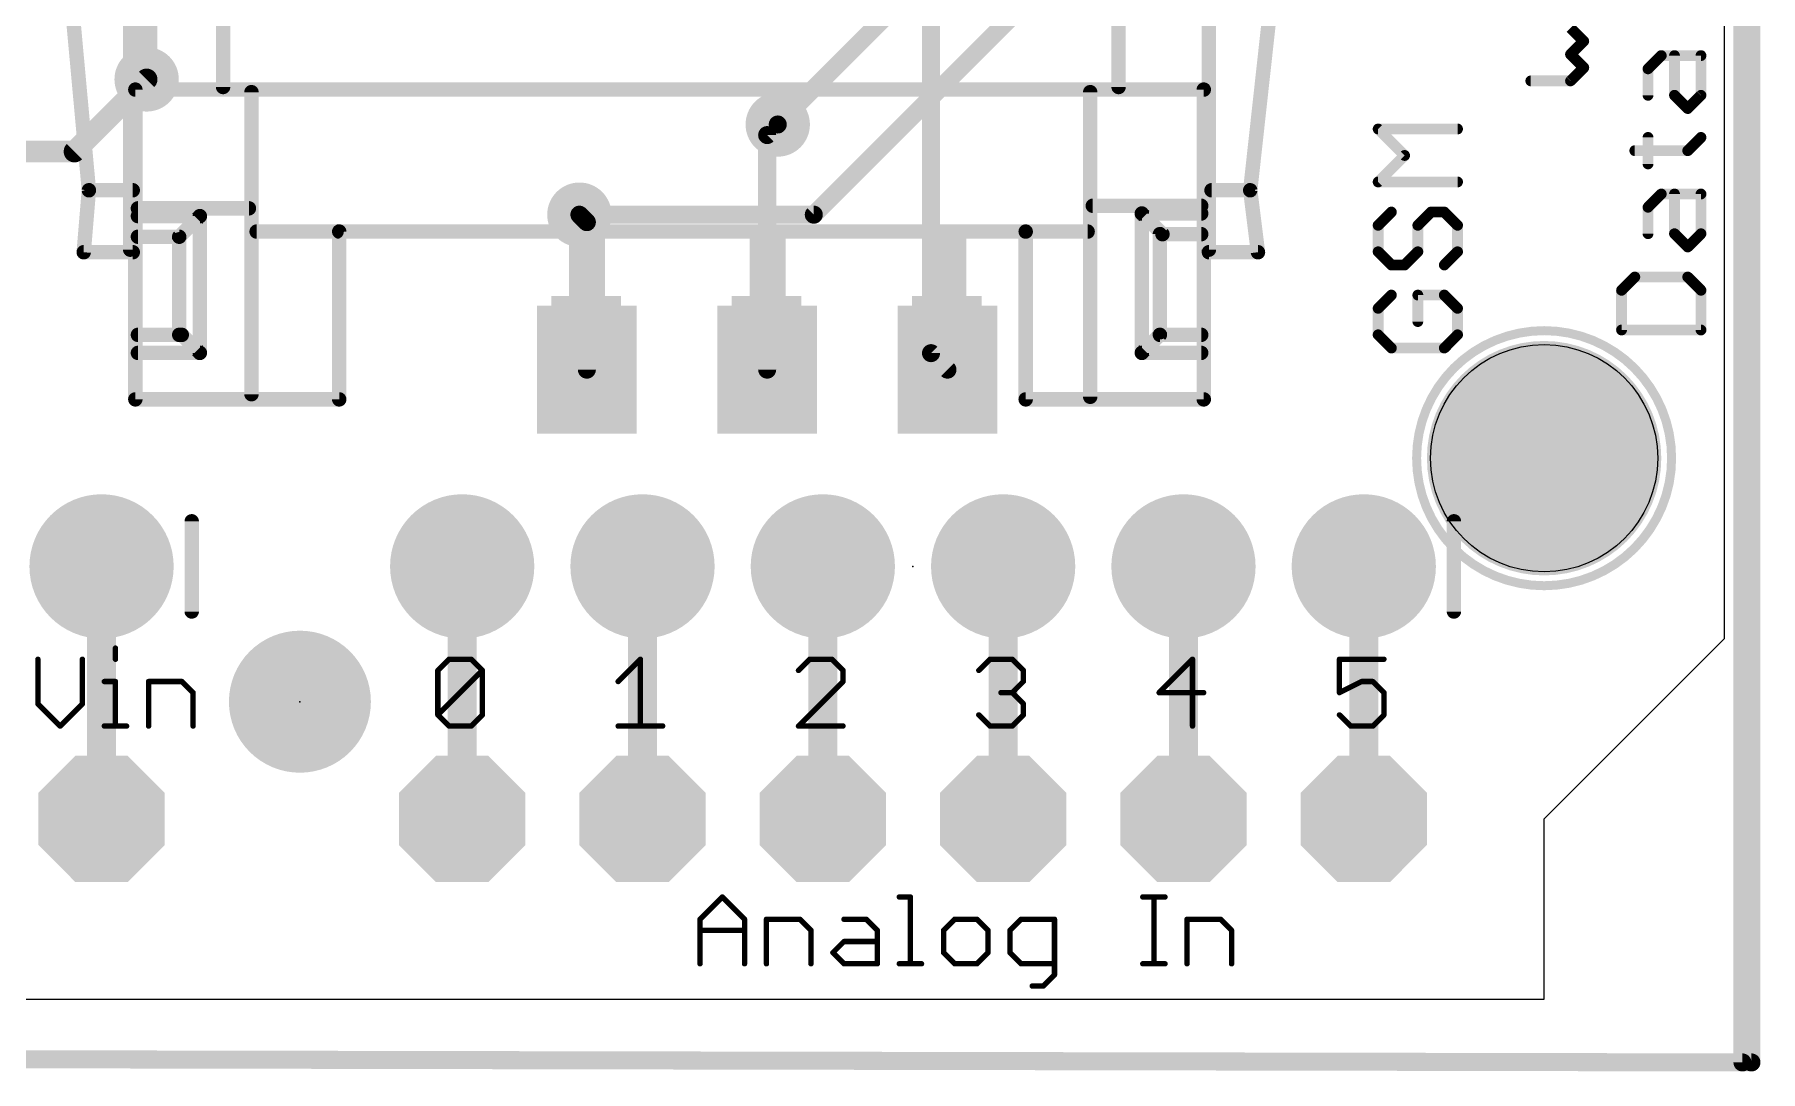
# Model space of a CAD drawing. Extents: x -21.4 to 69.1, y -5.3 to 64.3.
# Drawn here: x 44.78 to 69.09, y -1.02 to 13.59 of the extents above; entities that cross this region are included whole.
import ezdxf

# ---------------------------------------------------------------- set-up
doc = ezdxf.new("R2010")
doc.units = 0
for name, color, linetype in [('1', 12, 'CONTINUOUS'), ('16', 132, 'CONTINUOUS'), ('17', 110, 'CONTINUOUS'), ('18', 110, 'CONTINUOUS'), ('20', 53, 'CONTINUOUS'), ('21', 40, 'CONTINUOUS'), ('23', 53, 'CONTINUOUS'), ('29', 253, 'CONTINUOUS'), ('30', 253, 'CONTINUOUS'), ('51', 253, 'CONTINUOUS')]:
    doc.layers.add(name, color=color, linetype=linetype)

# ---------------------------------------------------------------- blocks, each defined once
blk = doc.blocks.new('PIE')
at = {"const_width": 0.5}
blk.add_lwpolyline([(0, -0.25, 1), (0, 0.25, 1), (0, -0.25)], format="xyb", dxfattribs=at)
blk = doc.blocks.new('RECT')
blk.add_solid([(-0.5, -0.5), (0.5, -0.5), (-0.5, 0.5), (0.5, 0.5)])
blk = doc.blocks.new('ROUNDP')
at = {"const_width": 0.5}
blk.add_lwpolyline([(0, -0.25, 1), (0, 0.25, 1), (0, -0.25)], format="xyb", dxfattribs=at)
blk = doc.blocks.new('OCTAGONP')
at = {"const_width": 0.5}
blk.add_lwpolyline([(-0.25, -0.1036), (-0.25, 0.1036), (-0.1036, 0.25), (0.1036, 0.25), (0.25, 0.1036), (0.25, -0.1036), (0.1036, -0.25), (-0.1036, -0.25), (-0.25, -0.1036), (-0.25, 0.1036)], dxfattribs=at)
blk = doc.blocks.new('ROUNDV')
at = {"const_width": 0.5}
blk.add_lwpolyline([(0, -0.25, 1), (0, 0.25, 1), (0, -0.25)], format="xyb", dxfattribs=at)

msp = doc.modelspace()

# ---------------------------------------------------------------- linework, layer by layer
at = {"layer": '1'}
for points, const_width in [([(68.961, -0.889), (68.961, 53.34)], 0.254), ([(57.404, 9.099), (57.404, 18.669)], 0.254), ([(45.339, 11.938), (46.355, 12.954)], 0.3048), ([(55.096, 12.17), (55.245, 12.319)], 0.254), ([(55.096, 8.867), (55.096, 12.17)], 0.254), ([(38.227, 11.938), (45.339, 11.938)], 0.3048), ([(52.451, 11.049), (52.556, 10.944)], 0.254), ([(52.556, 10.944), (52.556, 8.867)], 0.254), ([(57.636, 8.867), (57.404, 9.099)], 0.254), ([(45.72, 6.096), (45.72, 2.54)], 0.4064), ([(50.8, 6.096), (50.8, 2.54)], 0.4064), ([(53.34, 6.096), (53.34, 2.54)], 0.4064), ([(55.88, 6.096), (55.88, 2.54)], 0.4064), ([(58.42, 6.096), (58.42, 2.54)], 0.4064), ([(60.96, 6.096), (60.96, 2.54)], 0.4064), ([(63.5, 6.096), (63.5, 2.54)], 0.4064), ([(-0.127, -0.762), (68.961, -0.889)], 0.254)]:
    msp.add_lwpolyline(points, dxfattribs=dict(at, const_width=const_width))
for points, const_width in [([(46.4089, 12.9001, 1), (46.3011, 13.0079)], 0.1524), ([(55.2899, 12.2741, 1), (55.2001, 12.3639)], 0.127), ([(55.1595, 12.17, 1), (55.0325, 12.17)], 0.127), ([(55.0511, 12.2149, 1), (55.1409, 12.1251)], 0.127), ([(45.2851, 11.9919, 1), (45.3929, 11.8841)], 0.1524), ([(45.339, 11.8618, 1), (45.339, 12.0142)], 0.1524), ([(52.4959, 11.0939, 1), (52.4061, 11.0041)], 0.127), ([(52.6195, 10.944, 1), (52.4925, 10.944)], 0.127), ([(52.5111, 10.8991, 1), (52.6009, 10.9889)], 0.127), ([(57.4489, 9.1439, 1), (57.3591, 9.0541)], 0.127), ([(57.3405, 9.099, 1), (57.4675, 9.099)], 0.127), ([(52.4925, 8.867, 1), (52.6195, 8.867)], 0.127), ([(55.0325, 8.867, 1), (55.1595, 8.867)], 0.127), ([(57.5911, 8.8221, 1), (57.6809, 8.9119)], 0.127), ([(45.8216, 6.096, 1), (45.6184, 6.096)], 0.2032), ([(50.9016, 6.096, 1), (50.6984, 6.096)], 0.2032), ([(53.4416, 6.096, 1), (53.2384, 6.096)], 0.2032), ([(55.9816, 6.096, 1), (55.7784, 6.096)], 0.2032), ([(58.5216, 6.096, 1), (58.3184, 6.096)], 0.2032), ([(61.0616, 6.096, 1), (60.8584, 6.096)], 0.2032), ([(63.6016, 6.096, 1), (63.3984, 6.096)], 0.2032), ([(45.6184, 2.54, 1), (45.8216, 2.54)], 0.2032), ([(50.6984, 2.54, 1), (50.9016, 2.54)], 0.2032), ([(53.2384, 2.54, 1), (53.4416, 2.54)], 0.2032), ([(55.7784, 2.54, 1), (55.9816, 2.54)], 0.2032), ([(58.3184, 2.54, 1), (58.5216, 2.54)], 0.2032), ([(60.8584, 2.54, 1), (61.0616, 2.54)], 0.2032), ([(63.3984, 2.54, 1), (63.6016, 2.54)], 0.2032), ([(68.8975, -0.889, 1), (69.0245, -0.889)], 0.127), ([(68.9609, -0.9525, 1), (68.9611, -0.8255)], 0.127)]:
    msp.add_lwpolyline(points, format="xyb", dxfattribs=dict(at, const_width=const_width))
at = {"layer": '16'}
for points, const_width in [([(68.834, -0.889), (68.834, 53.34)], 0.254), ([(46.355, 12.954), (46.355, 26.035)], 0.3048), ([(55.245, 12.319), (58.801, 15.875)], 0.254), ([(60.198, 15.494), (55.753, 11.049)], 0.254), ([(55.753, 11.049), (52.451, 11.049)], 0.254), ([(-0.127, -0.762), (68.834, -0.889)], 0.254)]:
    msp.add_lwpolyline(points, dxfattribs=dict(at, const_width=const_width))
for points, const_width in [([(46.2788, 12.954, 1), (46.4312, 12.954)], 0.1524), ([(55.2001, 12.3639, 1), (55.2899, 12.2741)], 0.127), ([(52.451, 11.1125, 1), (52.451, 10.9855)], 0.127), ([(55.7081, 11.0939, 1), (55.7979, 11.0041)], 0.127), ([(55.753, 10.9855, 1), (55.753, 11.1125)], 0.127), ([(68.7705, -0.889, 1), (68.8975, -0.889)], 0.127), ([(68.8339, -0.9525, 1), (68.8341, -0.8255)], 0.127)]:
    msp.add_lwpolyline(points, format="xyb", dxfattribs=dict(at, const_width=const_width))
at = {"layer": '20'}
for p, q in [((68.58, 5.08), (68.58, 37.846)), ((66.04, 2.54), (68.58, 5.08)), ((66.04, 0), (66.04, 2.54)), ((0, 0), (66.04, 0))]:
    msp.add_line(p, q, dxfattribs=at)
msp.add_circle((66.04, 7.62), 1.6, dxfattribs=at)
at = {"layer": '21'}
for points, const_width in [([(45.178, 15.3552), (45.5416, 11.3927)], 0.2032), ([(47.4319, 12.8469), (47.4319, 15.3189)], 0.2032), ([(60.0464, 12.8469), (60.0464, 15.3189)], 0.2032), ([(61.9004, 11.3927), (62.3367, 15.3552)], 0.2032), ([(46.1232, 10.5566), (46.1232, 15.1371)], 0.2032), ([(61.3188, 15.0644), (61.3188, 10.5566)], 0.2032), ([(66.5988, 13.4927), (66.4124, 13.6791)], 0.1524), ([(66.4124, 13.3063), (66.5988, 13.4927)], 0.1524), ([(66.5988, 13.1198), (66.4124, 13.3063)], 0.1524), ([(66.4124, 12.9334), (66.5988, 13.1198)], 0.1524), ([(67.5041, 13.1029), (67.6905, 13.2893)], 0.1524), ([(67.5041, 12.73), (67.5041, 13.1029)], 0.1524), ([(67.6905, 13.2893), (68.2498, 13.2893)], 0.1524), ([(67.877, 12.73), (67.877, 13.2893)], 0.1524), ([(68.2498, 13.2893), (68.2498, 12.73)], 0.1524), ([(61.2461, 12.8105), (46.1959, 12.8105)], 0.2032), ([(46.1959, 12.8105), (46.1959, 8.4482)], 0.2032), ([(61.2461, 8.4482), (61.2461, 12.8105)], 0.2032), ([(65.8531, 12.9334), (66.4124, 12.9334)], 0.1524), ([(47.8318, 8.5209), (47.8318, 12.7742)], 0.2032), ([(59.6465, 8.4845), (59.6465, 12.7742)], 0.2032), ([(68.0634, 12.5436), (67.877, 12.73)], 0.1524), ([(68.2498, 12.73), (68.0634, 12.5436)], 0.1524), ([(64.0751, 11.8829), (63.7022, 12.2557)], 0.1524), ([(63.7022, 12.2557), (64.8208, 12.2557)], 0.1524), ([(67.5041, 11.764), (67.5041, 12.1369)], 0.1524), ([(68.0634, 11.9504), (68.2498, 12.1369)], 0.1524), ([(63.7022, 11.51), (64.0751, 11.8829)], 0.1524), ([(67.3177, 11.9504), (68.0634, 11.9504)], 0.1524), ([(45.5416, 11.3927), (45.4689, 10.5203)], 0.2032), ([(46.1596, 11.3927), (45.5779, 11.3927)], 0.2032), ([(61.3551, 11.3927), (61.8641, 11.3927)], 0.2032), ([(62.0095, 10.5203), (61.9004, 11.3927)], 0.2032), ([(64.8208, 11.51), (63.7022, 11.51)], 0.1524), ([(47.7955, 11.1383), (46.2323, 11.1383)], 0.2032), ([(61.2097, 11.1746), (59.6829, 11.1746)], 0.2032), ([(67.5041, 11.1539), (67.6905, 11.3403)], 0.1524), ([(67.5041, 10.781), (67.5041, 11.1539)], 0.1524), ([(67.6905, 11.3403), (68.2498, 11.3403)], 0.1524), ([(67.877, 10.781), (67.877, 11.3403)], 0.1524), ([(68.2498, 11.3403), (68.2498, 10.781)], 0.1524), ([(47.1048, 11.0292), (46.2323, 11.0292)], 0.2032), ([(46.8139, 10.7384), (47.0684, 10.9929)], 0.2032), ([(47.1048, 9.1025), (47.1048, 11.0292)], 0.2032), ([(61.2097, 11.0656), (60.3736, 11.0656)], 0.2032), ([(60.3736, 11.0656), (60.3736, 9.1025)], 0.2032), ([(60.6645, 10.7747), (60.41, 11.0292)], 0.2032), ([(63.8887, 11.0863), (63.7022, 10.8999)], 0.1524), ([(63.7022, 10.8999), (63.7022, 10.527)], 0.1524), ([(64.2615, 10.8999), (64.448, 11.0863)], 0.1524), ([(64.2615, 10.527), (64.2615, 10.8999)], 0.1524), ([(64.448, 11.0863), (64.6344, 11.0863)], 0.1524), ([(64.6344, 11.0863), (64.8208, 10.8999)], 0.1524), ([(64.8208, 10.8999), (64.8208, 10.527)], 0.1524), ([(46.2323, 10.7384), (46.8139, 10.7384)], 0.2032), ([(46.8139, 9.357), (46.8139, 10.702)], 0.2032), ([(49.0315, 10.8111), (47.9045, 10.8111)], 0.2032), ([(49.0678, 8.4482), (49.0678, 10.8111)], 0.2032), ([(49.0678, 10.8111), (58.7377, 10.8111)], 0.2032), ([(58.7377, 10.8111), (58.7377, 8.4482)], 0.2032), ([(58.7377, 10.8111), (59.6102, 10.8111)], 0.2032), ([(60.6281, 9.3933), (60.6281, 10.7747)], 0.2032), ([(61.2097, 10.7747), (60.6645, 10.7747)], 0.2032), ([(68.0634, 10.5946), (67.877, 10.781)], 0.1524), ([(68.2498, 10.781), (68.0634, 10.5946)], 0.1524), ([(45.4689, 10.5203), (46.1596, 10.5203)], 0.2032), ([(61.3188, 10.5203), (62.0095, 10.5203)], 0.2032), ([(63.7022, 10.527), (63.8887, 10.3406)], 0.1524), ([(64.0751, 10.3406), (64.2615, 10.527)], 0.1524), ([(64.8208, 10.527), (64.6344, 10.3406)], 0.1524), ([(63.8887, 10.3406), (64.0751, 10.3406)], 0.1524), ([(67.3177, 10.1709), (67.1312, 9.9845)], 0.1524), ([(68.0634, 10.1709), (67.3177, 10.1709)], 0.1524), ([(68.2498, 9.9845), (68.0634, 10.1709)], 0.1524), ([(63.8887, 9.9169), (63.7022, 9.7305)], 0.1524), ([(64.6344, 9.9169), (64.2615, 9.9169)], 0.1524), ([(64.2615, 9.9169), (64.2615, 9.5441)], 0.1524), ([(64.8208, 9.7305), (64.6344, 9.9169)], 0.1524), ([(67.1312, 9.9845), (67.1312, 9.4252)], 0.1524), ([(68.2498, 9.4252), (68.2498, 9.9845)], 0.1524), ([(63.7022, 9.7305), (63.7022, 9.3576)], 0.1524), ([(64.8208, 9.3576), (64.8208, 9.7305)], 0.1524), ([(67.1312, 9.4252), (68.2498, 9.4252)], 0.1524), ([(46.2323, 9.357), (46.8139, 9.357)], 0.2032), ([(46.8139, 9.357), (46.8503, 9.357)], 0.2032), ([(46.8503, 9.357), (47.0684, 9.1389)], 0.2032), ([(60.6281, 9.357), (60.41, 9.1389)], 0.2032), ([(61.2097, 9.357), (60.6281, 9.357)], 0.2032), ([(63.7022, 9.3576), (63.8887, 9.1712)], 0.1524), ([(63.8887, 9.1712), (64.6344, 9.1712)], 0.1524), ([(64.6344, 9.1712), (64.8208, 9.3576)], 0.1524), ([(46.2323, 9.1025), (47.1048, 9.1025)], 0.2032), ([(60.3736, 9.1025), (61.2097, 9.1025)], 0.2032), ([(46.1959, 8.4482), (49.0678, 8.4482)], 0.2032), ([(58.7377, 8.4482), (61.2461, 8.4482)], 0.2032), ([(45.9157, 4.9455), (45.9157, 4.7887)], 0.0762), ([(44.8234, 4.7887), (44.8234, 4.1616)], 0.0762), ([(45.4505, 4.1616), (45.4505, 4.7887)], 0.0762), ([(50.4571, 4.6319), (50.6139, 4.7887)], 0.0762), ([(50.4571, 4.0049), (50.4571, 4.6319)], 0.0762), ([(50.4571, 4.0049), (51.0842, 4.6319)], 0.0762), ([(50.6139, 4.7887), (50.9274, 4.7887)], 0.0762), ([(50.9274, 4.7887), (51.0842, 4.6319)], 0.0762), ([(51.0842, 4.6319), (51.0842, 4.0049)], 0.0762), ([(52.9971, 4.4752), (53.3106, 4.7887)], 0.0762), ([(53.3106, 4.7887), (53.3106, 3.8481)], 0.0762), ([(55.6939, 4.7887), (55.5371, 4.6319)], 0.0762), ([(56.0074, 4.7887), (55.6939, 4.7887)], 0.0762), ([(56.1642, 4.6319), (56.0074, 4.7887)], 0.0762), ([(56.1642, 4.4752), (56.1642, 4.6319)], 0.0762), ([(58.0771, 4.6319), (58.2339, 4.7887)], 0.0762), ([(58.2339, 4.7887), (58.5474, 4.7887)], 0.0762), ([(58.5474, 4.7887), (58.7042, 4.6319)], 0.0762), ([(58.7042, 4.6319), (58.7042, 4.4752)], 0.0762), ([(61.0874, 4.7887), (60.6171, 4.3184)], 0.0762), ([(61.0874, 3.8481), (61.0874, 4.7887)], 0.0762), ([(63.7842, 4.7887), (63.1571, 4.7887)], 0.0762), ([(63.1571, 4.7887), (63.1571, 4.3184)], 0.0762), ([(45.7589, 4.4752), (45.9157, 4.4752)], 0.0762), ([(45.9157, 4.4752), (45.9157, 3.8481)], 0.0762), ([(46.3826, 3.8481), (46.3826, 4.4752)], 0.0762), ([(46.3826, 4.4752), (46.8529, 4.4752)], 0.0762), ([(46.8529, 4.4752), (47.0097, 4.3184)], 0.0762), ([(55.5371, 3.8481), (56.1642, 4.4752)], 0.0762), ([(58.7042, 4.4752), (58.5474, 4.3184)], 0.0762), ([(63.1571, 4.3184), (63.4706, 4.4752)], 0.0762), ([(63.4706, 4.4752), (63.6274, 4.4752)], 0.0762), ([(63.6274, 4.4752), (63.7842, 4.3184)], 0.0762), ([(44.8234, 4.1616), (45.1369, 3.8481)], 0.0762), ([(45.1369, 3.8481), (45.4505, 4.1616)], 0.0762), ([(47.0097, 4.3184), (47.0097, 3.8481)], 0.0762), ([(58.5474, 4.3184), (58.3906, 4.3184)], 0.0762), ([(58.5474, 4.3184), (58.7042, 4.1616)], 0.0762), ([(58.7042, 4.1616), (58.7042, 4.0049)], 0.0762), ([(60.6171, 4.3184), (61.2442, 4.3184)], 0.0762), ([(63.7842, 4.3184), (63.7842, 4.0049)], 0.0762), ([(50.6139, 3.8481), (50.4571, 4.0049)], 0.0762), ([(51.0842, 4.0049), (50.9274, 3.8481)], 0.0762), ([(58.2339, 3.8481), (58.0771, 4.0049)], 0.0762), ([(58.7042, 4.0049), (58.5474, 3.8481)], 0.0762), ([(63.3139, 3.8481), (63.1571, 4.0049)], 0.0762), ([(63.7842, 4.0049), (63.6274, 3.8481)], 0.0762), ([(45.7589, 3.8481), (46.0725, 3.8481)], 0.0762), ([(50.9274, 3.8481), (50.6139, 3.8481)], 0.0762), ([(52.9971, 3.8481), (53.6242, 3.8481)], 0.0762), ([(56.1642, 3.8481), (55.5371, 3.8481)], 0.0762), ([(58.5474, 3.8481), (58.2339, 3.8481)], 0.0762), ([(63.6274, 3.8481), (63.3139, 3.8481)], 0.0762), ([(54.1502, 1.1275), (54.4637, 1.441)], 0.0762), ([(54.4637, 1.441), (54.7773, 1.1275)], 0.0762), ([(56.9568, 1.441), (57.1135, 1.441)], 0.0762), ([(57.1135, 1.441), (57.1135, 0.5004)], 0.0762), ([(60.387, 1.441), (60.7005, 1.441)], 0.0762), ([(60.5438, 0.5004), (60.5438, 1.441)], 0.0762), ([(54.1502, 0.5004), (54.1502, 1.1275)], 0.0762), ([(54.1502, 0.9707), (54.7773, 0.9707)], 0.0762), ([(54.7773, 1.1275), (54.7773, 0.5004)], 0.0762), ([(55.0857, 0.5004), (55.0857, 1.1275)], 0.0762), ([(55.0857, 1.1275), (55.556, 1.1275)], 0.0762), ([(55.556, 1.1275), (55.7128, 0.9707)], 0.0762), ([(55.7128, 0.9707), (55.7128, 0.5004)], 0.0762), ([(56.178, 1.1275), (56.4915, 1.1275)], 0.0762), ([(56.4915, 1.1275), (56.6483, 0.9707)], 0.0762), ([(56.6483, 0.9707), (56.6483, 0.5004)], 0.0762), ([(57.7372, 1.1275), (57.5804, 0.9707)], 0.0762), ([(57.5804, 0.9707), (57.5804, 0.6572)], 0.0762), ([(58.0507, 1.1275), (57.7372, 1.1275)], 0.0762), ([(58.2075, 0.9707), (58.0507, 1.1275)], 0.0762), ([(58.2075, 0.6572), (58.2075, 0.9707)], 0.0762), ([(58.6727, 1.1275), (58.516, 0.9707)], 0.0762), ([(58.516, 0.9707), (58.516, 0.6572)], 0.0762), ([(59.143, 1.1275), (58.6727, 1.1275)], 0.0762), ([(59.143, 0.3436), (59.143, 1.1275)], 0.0762), ([(61.0107, 0.5004), (61.0107, 1.1275)], 0.0762), ([(61.0107, 1.1275), (61.481, 1.1275)], 0.0762), ([(61.481, 1.1275), (61.6377, 0.9707)], 0.0762), ([(61.6377, 0.9707), (61.6377, 0.5004)], 0.0762), ([(56.0212, 0.6572), (56.178, 0.8139)], 0.0762), ([(56.178, 0.8139), (56.6483, 0.8139)], 0.0762), ([(56.178, 0.5004), (56.0212, 0.6572)], 0.0762), ([(56.6483, 0.5004), (56.178, 0.5004)], 0.0762), ([(56.9568, 0.5004), (57.2703, 0.5004)], 0.0762), ([(57.5804, 0.6572), (57.7372, 0.5004)], 0.0762), ([(57.7372, 0.5004), (58.0507, 0.5004)], 0.0762), ([(58.0507, 0.5004), (58.2075, 0.6572)], 0.0762), ([(58.516, 0.6572), (58.6727, 0.5004)], 0.0762), ([(58.6727, 0.5004), (59.143, 0.5004)], 0.0762), ([(60.387, 0.5004), (60.7005, 0.5004)], 0.0762), ([(58.9863, 0.1869), (59.143, 0.3436)], 0.0762), ([(58.8295, 0.1869), (58.9863, 0.1869)], 0.0762)]:
    msp.add_lwpolyline(points, dxfattribs=dict(at, const_width=const_width))
for points, const_width in [([(66.4393, 13.3332, 1), (66.3854, 13.2793)], 0.0762), ([(66.6257, 13.4657, 1), (66.5719, 13.5196)], 0.0762), ([(66.5719, 13.4657, 1), (66.6257, 13.5196)], 0.0762), ([(66.3854, 13.3332, 1), (66.4393, 13.2793)], 0.0762), ([(66.6257, 13.0929, 1), (66.5719, 13.1468)], 0.0762), ([(66.5719, 13.0929, 1), (66.6257, 13.1468)], 0.0762), ([(67.5422, 13.1029, 1), (67.466, 13.1029)], 0.0762), ([(67.4772, 13.1298, 1), (67.531, 13.0759)], 0.0762), ([(67.6905, 13.3274, 1), (67.6905, 13.2512)], 0.0762), ([(67.7175, 13.2624, 1), (67.6636, 13.3162)], 0.0762), ([(67.9151, 13.2893, 1), (67.8389, 13.2893)], 0.0762), ([(68.2879, 13.2893, 1), (68.2117, 13.2893)], 0.0762), ([(68.2498, 13.2512, 1), (68.2498, 13.3274)], 0.0762), ([(46.1959, 12.8613, 1), (46.1959, 12.7597)], 0.1016), ([(46.2467, 12.8105, 1), (46.1451, 12.8105)], 0.1016), ([(47.3811, 12.8469, 1), (47.4827, 12.8469)], 0.1016), ([(59.9956, 12.8469, 1), (60.0972, 12.8469)], 0.1016), ([(61.2969, 12.8105, 1), (61.1953, 12.8105)], 0.1016), ([(61.2461, 12.7597, 1), (61.2461, 12.8613)], 0.1016), ([(65.8531, 12.9715, 1), (65.8531, 12.8953)], 0.0762), ([(66.3854, 12.9603, 1), (66.4393, 12.9065)], 0.0762), ([(66.4124, 12.8953, 1), (66.4124, 12.9715)], 0.0762), ([(47.8826, 12.7742, 1), (47.781, 12.7742)], 0.1016), ([(59.6973, 12.7742, 1), (59.5957, 12.7742)], 0.1016), ([(67.466, 12.73, 1), (67.5422, 12.73)], 0.0762), ([(67.9039, 12.757, 1), (67.85, 12.7031)], 0.0762), ([(67.8389, 12.73, 1), (67.9151, 12.73)], 0.0762), ([(68.2117, 12.73, 1), (68.2879, 12.73)], 0.0762), ([(68.2767, 12.7031, 1), (68.2229, 12.757)], 0.0762), ([(68.0364, 12.5705, 1), (68.0903, 12.5167)], 0.0762), ([(68.0364, 12.5167, 1), (68.0903, 12.5705)], 0.0762), ([(63.7022, 12.2938, 1), (63.7022, 12.2176)], 0.0762), ([(63.7292, 12.2826, 1), (63.6753, 12.2288)], 0.0762), ([(64.8208, 12.2176, 1), (64.8208, 12.2938)], 0.0762), ([(67.5422, 12.1369, 1), (67.466, 12.1369)], 0.0762), ([(68.2767, 12.1099, 1), (68.2229, 12.1638)], 0.0762), ([(64.102, 11.8559, 1), (64.0482, 11.9098)], 0.0762), ([(64.0482, 11.8559, 1), (64.102, 11.9098)], 0.0762), ([(67.3177, 11.9885, 1), (67.3177, 11.9123)], 0.0762), ([(68.0364, 11.9774, 1), (68.0903, 11.9235)], 0.0762), ([(68.0634, 11.9123, 1), (68.0634, 11.9885)], 0.0762), ([(67.466, 11.764, 1), (67.5422, 11.764)], 0.0762), ([(45.5922, 11.3885, 1), (45.491, 11.3969)], 0.1016), ([(45.491, 11.3881, 1), (45.5922, 11.3973)], 0.1016), ([(45.5779, 11.4435, 1), (45.5779, 11.3419)], 0.1016), ([(46.1596, 11.3419, 1), (46.1596, 11.4435)], 0.1016), ([(61.3551, 11.4435, 1), (61.3551, 11.3419)], 0.1016), ([(61.9508, 11.399, 1), (61.85, 11.3864)], 0.1016), ([(61.8499, 11.3983, 1), (61.9509, 11.3871)], 0.1016), ([(61.8641, 11.3419, 1), (61.8641, 11.4435)], 0.1016), ([(63.7022, 11.5481, 1), (63.7022, 11.4719)], 0.0762), ([(63.6753, 11.5369, 1), (63.7292, 11.4831)], 0.0762), ([(64.8208, 11.4719, 1), (64.8208, 11.5481)], 0.0762), ([(46.2323, 11.1891, 1), (46.2323, 11.0875)], 0.1016), ([(47.7955, 11.0875, 1), (47.7955, 11.1891)], 0.1016), ([(59.6829, 11.2254, 1), (59.6829, 11.1238)], 0.1016), ([(61.2097, 11.1238, 1), (61.2097, 11.2254)], 0.1016), ([(67.5422, 11.1539, 1), (67.466, 11.1539)], 0.0762), ([(67.4772, 11.1808, 1), (67.531, 11.1269)], 0.0762), ([(67.6905, 11.3784, 1), (67.6905, 11.3022)], 0.0762), ([(67.7175, 11.3134, 1), (67.6636, 11.3672)], 0.0762), ([(67.9151, 11.3403, 1), (67.8389, 11.3403)], 0.0762), ([(68.2879, 11.3403, 1), (68.2117, 11.3403)], 0.0762), ([(68.2498, 11.3022, 1), (68.2498, 11.3784)], 0.0762), ([(46.2323, 11.08, 1), (46.2323, 10.9784)], 0.1016), ([(47.1043, 10.957, 1), (47.0325, 11.0288)], 0.1016), ([(47.1556, 11.0292, 1), (47.054, 11.0292)], 0.1016), ([(47.1048, 10.9784, 1), (47.1048, 11.08)], 0.1016), ([(60.3736, 11.1164, 1), (60.3736, 11.0148)], 0.1016), ([(60.4244, 11.0656, 1), (60.3228, 11.0656)], 0.1016), ([(60.4459, 11.0651, 1), (60.3741, 10.9933)], 0.1016), ([(61.2097, 11.0148, 1), (61.2097, 11.1164)], 0.1016), ([(63.7403, 10.8999, 1), (63.6641, 10.8999)], 0.0762), ([(63.6753, 10.9268, 1), (63.7292, 10.8729)], 0.0762), ([(63.9156, 11.0594, 1), (63.8617, 11.1132)], 0.0762), ([(64.2996, 10.8999, 1), (64.2234, 10.8999)], 0.0762), ([(64.2346, 10.9268, 1), (64.2885, 10.8729)], 0.0762), ([(64.448, 11.1244, 1), (64.448, 11.0482)], 0.0762), ([(64.4749, 11.0594, 1), (64.421, 11.1132)], 0.0762), ([(64.6613, 11.1132, 1), (64.6074, 11.0594)], 0.0762), ([(64.6344, 11.0482, 1), (64.6344, 11.1244)], 0.0762), ([(64.8589, 10.8999, 1), (64.7827, 10.8999)], 0.0762), ([(64.7939, 10.8729, 1), (64.8477, 10.9268)], 0.0762), ([(46.2323, 10.7892, 1), (46.2323, 10.6876)], 0.1016), ([(46.778, 10.7743, 1), (46.8498, 10.7025)], 0.1016), ([(46.8647, 10.702, 1), (46.7631, 10.702)], 0.1016), ([(46.8139, 10.6876, 1), (46.8139, 10.7892)], 0.1016), ([(47.9045, 10.8619, 1), (47.9045, 10.7603)], 0.1016), ([(49.1186, 10.8111, 1), (49.017, 10.8111)], 0.1016), ([(49.0678, 10.8619, 1), (49.0678, 10.7603)], 0.1016), ([(49.0315, 10.7603, 1), (49.0315, 10.8619)], 0.1016), ([(58.7885, 10.8111, 1), (58.6869, 10.8111)], 0.1016), ([(58.7377, 10.8619, 1), (58.7377, 10.7603)], 0.1016), ([(58.7377, 10.7603, 1), (58.7377, 10.8619)], 0.1016), ([(59.6102, 10.7603, 1), (59.6102, 10.8619)], 0.1016), ([(60.6789, 10.7747, 1), (60.5773, 10.7747)], 0.1016), ([(60.6645, 10.8255, 1), (60.6645, 10.7239)], 0.1016), ([(60.6286, 10.7388, 1), (60.7004, 10.8106)], 0.1016), ([(61.2097, 10.7239, 1), (61.2097, 10.8255)], 0.1016), ([(67.466, 10.781, 1), (67.5422, 10.781)], 0.0762), ([(67.9039, 10.808, 1), (67.85, 10.7541)], 0.0762), ([(67.8389, 10.781, 1), (67.9151, 10.781)], 0.0762), ([(68.2117, 10.781, 1), (68.2879, 10.781)], 0.0762), ([(68.2767, 10.7541, 1), (68.2229, 10.808)], 0.0762), ([(45.4689, 10.5711, 1), (45.4689, 10.4695)], 0.1016), ([(45.4183, 10.5245, 1), (45.5195, 10.5161)], 0.1016), ([(46.0724, 10.5566, 1), (46.174, 10.5566)], 0.1016), ([(46.1596, 10.4695, 1), (46.1596, 10.5711)], 0.1016), ([(61.3188, 10.5711, 1), (61.3188, 10.4695)], 0.1016), ([(61.268, 10.5566, 1), (61.3696, 10.5566)], 0.1016), ([(61.9591, 10.514, 1), (62.0599, 10.5266)], 0.1016), ([(62.0095, 10.4695, 1), (62.0095, 10.5711)], 0.1016), ([(63.7292, 10.554, 1), (63.6753, 10.5001)], 0.0762), ([(63.6641, 10.527, 1), (63.7403, 10.527)], 0.0762), ([(64.2234, 10.527, 1), (64.2996, 10.527)], 0.0762), ([(64.2885, 10.5001, 1), (64.2346, 10.554)], 0.0762), ([(64.7827, 10.527, 1), (64.8589, 10.527)], 0.0762), ([(64.8477, 10.5001, 1), (64.7939, 10.554)], 0.0762), ([(68.0364, 10.6215, 1), (68.0903, 10.5677)], 0.0762), ([(68.0364, 10.5677, 1), (68.0903, 10.6215)], 0.0762), ([(63.8887, 10.3787, 1), (63.8887, 10.3025)], 0.0762), ([(63.8617, 10.3137, 1), (63.9156, 10.3675)], 0.0762), ([(64.0482, 10.3675, 1), (64.102, 10.3137)], 0.0762), ([(64.0751, 10.3025, 1), (64.0751, 10.3787)], 0.0762), ([(64.6074, 10.3675, 1), (64.6613, 10.3137)], 0.0762), ([(67.3177, 10.209, 1), (67.3177, 10.1328)], 0.0762), ([(67.3446, 10.144, 1), (67.2907, 10.1978)], 0.0762), ([(68.0903, 10.1978, 1), (68.0364, 10.144)], 0.0762), ([(68.0634, 10.1328, 1), (68.0634, 10.209)], 0.0762), ([(63.9156, 9.89, 1), (63.8617, 9.9438)], 0.0762), ([(64.2615, 9.955, 1), (64.2615, 9.8788)], 0.0762), ([(64.2996, 9.9169, 1), (64.2234, 9.9169)], 0.0762), ([(64.6613, 9.9438, 1), (64.6074, 9.89)], 0.0762), ([(64.6344, 9.8788, 1), (64.6344, 9.955)], 0.0762), ([(67.1693, 9.9845, 1), (67.0931, 9.9845)], 0.0762), ([(67.1043, 10.0114, 1), (67.1582, 9.9575)], 0.0762), ([(68.2879, 9.9845, 1), (68.2117, 9.9845)], 0.0762), ([(68.2229, 9.9575, 1), (68.2767, 10.0114)], 0.0762), ([(63.7403, 9.7305, 1), (63.6641, 9.7305)], 0.0762), ([(63.6753, 9.7574, 1), (63.7292, 9.7035)], 0.0762), ([(64.8589, 9.7305, 1), (64.7827, 9.7305)], 0.0762), ([(64.7939, 9.7035, 1), (64.8477, 9.7574)], 0.0762), ([(64.2234, 9.5441, 1), (64.2996, 9.5441)], 0.0762), ([(67.1312, 9.4633, 1), (67.1312, 9.3871)], 0.0762), ([(68.2498, 9.3871, 1), (68.2498, 9.4633)], 0.0762), ([(46.2323, 9.4078, 1), (46.2323, 9.3062)], 0.1016), ([(46.8139, 9.4078, 1), (46.8139, 9.3062)], 0.1016), ([(46.7631, 9.357, 1), (46.8647, 9.357)], 0.1016), ([(46.8862, 9.3929, 1), (46.8144, 9.3211)], 0.1016), ([(46.8139, 9.3062, 1), (46.8139, 9.4078)], 0.1016), ([(46.8503, 9.3062, 1), (46.8503, 9.4078)], 0.1016), ([(60.6281, 9.4078, 1), (60.6281, 9.3062)], 0.1016), ([(60.5773, 9.3933, 1), (60.6789, 9.3933)], 0.1016), ([(60.664, 9.3211, 1), (60.5922, 9.3929)], 0.1016), ([(61.2097, 9.3062, 1), (61.2097, 9.4078)], 0.1016), ([(63.7292, 9.3846, 1), (63.6753, 9.3307)], 0.0762), ([(63.6641, 9.3576, 1), (63.7403, 9.3576)], 0.0762), ([(63.8887, 9.2093, 1), (63.8887, 9.1331)], 0.0762), ([(64.6344, 9.1331, 1), (64.6344, 9.2093)], 0.0762), ([(64.7827, 9.3576, 1), (64.8589, 9.3576)], 0.0762), ([(64.8477, 9.3307, 1), (64.7939, 9.3846)], 0.0762), ([(67.0931, 9.4252, 1), (67.1693, 9.4252)], 0.0762), ([(68.2117, 9.4252, 1), (68.2879, 9.4252)], 0.0762), ([(46.2323, 9.1533, 1), (46.2323, 9.0517)], 0.1016), ([(47.0325, 9.103, 1), (47.1043, 9.1748)], 0.1016), ([(47.054, 9.1025, 1), (47.1556, 9.1025)], 0.1016), ([(47.1048, 9.0517, 1), (47.1048, 9.1533)], 0.1016), ([(60.3736, 9.1533, 1), (60.3736, 9.0517)], 0.1016), ([(60.3228, 9.1025, 1), (60.4244, 9.1025)], 0.1016), ([(60.3741, 9.1748, 1), (60.4459, 9.103)], 0.1016), ([(61.2097, 9.0517, 1), (61.2097, 9.1533)], 0.1016), ([(63.8617, 9.1443, 1), (63.9156, 9.1981)], 0.0762), ([(64.6074, 9.1981, 1), (64.6613, 9.1443)], 0.0762), ([(46.1959, 8.499, 1), (46.1959, 8.3974)], 0.1016), ([(47.781, 8.5209, 1), (47.8826, 8.5209)], 0.1016), ([(49.0678, 8.3974, 1), (49.0678, 8.499)], 0.1016), ([(58.7377, 8.499, 1), (58.7377, 8.3974)], 0.1016), ([(59.5957, 8.4845, 1), (59.6973, 8.4845)], 0.1016), ([(61.2461, 8.3974, 1), (61.2461, 8.499)], 0.1016), ([(46.1451, 8.4482, 1), (46.2467, 8.4482)], 0.1016), ([(49.017, 8.4482, 1), (49.1186, 8.4482)], 0.1016), ([(58.6869, 8.4482, 1), (58.7885, 8.4482)], 0.1016), ([(61.1953, 8.4482, 1), (61.2969, 8.4482)], 0.1016), ([(45.9347, 4.9455, 1), (45.8966, 4.9455)], 0.0381), ([(44.8424, 4.7887, 1), (44.8043, 4.7887)], 0.0381), ([(45.4695, 4.7887, 1), (45.4314, 4.7887)], 0.0381), ([(45.8966, 4.7887, 1), (45.9347, 4.7887)], 0.0381), ([(50.4762, 4.6319, 1), (50.4381, 4.6319)], 0.0381), ([(50.4436, 4.6454, 1), (50.4706, 4.6185)], 0.0381), ([(50.6139, 4.8078, 1), (50.6139, 4.7697)], 0.0381), ([(50.6273, 4.7752, 1), (50.6004, 4.8022)], 0.0381), ([(50.9409, 4.8022, 1), (50.9139, 4.7752)], 0.0381), ([(50.9274, 4.7697, 1), (50.9274, 4.8078)], 0.0381), ([(51.1032, 4.6319, 1), (51.0651, 4.6319)], 0.0381), ([(51.0976, 4.6185, 1), (51.0707, 4.6454)], 0.0381), ([(51.0707, 4.6185, 1), (51.0976, 4.6454)], 0.0381), ([(53.3297, 4.7887, 1), (53.2916, 4.7887)], 0.0381), ([(53.3241, 4.7752, 1), (53.2972, 4.8022)], 0.0381), ([(55.5236, 4.6454, 1), (55.5506, 4.6185)], 0.0381), ([(55.6939, 4.8078, 1), (55.6939, 4.7697)], 0.0381), ([(55.7073, 4.7752, 1), (55.6804, 4.8022)], 0.0381), ([(56.0209, 4.8022, 1), (55.9939, 4.7752)], 0.0381), ([(56.0074, 4.7697, 1), (56.0074, 4.8078)], 0.0381), ([(56.1832, 4.6319, 1), (56.1451, 4.6319)], 0.0381), ([(56.1507, 4.6185, 1), (56.1776, 4.6454)], 0.0381), ([(58.0636, 4.6454, 1), (58.0906, 4.6185)], 0.0381), ([(58.2339, 4.8078, 1), (58.2339, 4.7697)], 0.0381), ([(58.2473, 4.7752, 1), (58.2204, 4.8022)], 0.0381), ([(58.5609, 4.8022, 1), (58.5339, 4.7752)], 0.0381), ([(58.5474, 4.7697, 1), (58.5474, 4.8078)], 0.0381), ([(58.7232, 4.6319, 1), (58.6851, 4.6319)], 0.0381), ([(58.6907, 4.6185, 1), (58.7176, 4.6454)], 0.0381), ([(61.1065, 4.7887, 1), (61.0684, 4.7887)], 0.0381), ([(61.1009, 4.7752, 1), (61.0739, 4.8022)], 0.0381), ([(63.1761, 4.7887, 1), (63.138, 4.7887)], 0.0381), ([(63.1571, 4.8078, 1), (63.1571, 4.7697)], 0.0381), ([(63.7842, 4.7697, 1), (63.7842, 4.8078)], 0.0381), ([(45.7589, 4.4942, 1), (45.7589, 4.4561)], 0.0381), ([(45.9347, 4.4752, 1), (45.8966, 4.4752)], 0.0381), ([(45.9157, 4.4561, 1), (45.9157, 4.4942)], 0.0381), ([(46.4016, 4.4752, 1), (46.3635, 4.4752)], 0.0381), ([(46.3826, 4.4942, 1), (46.3826, 4.4561)], 0.0381), ([(46.8664, 4.4886, 1), (46.8394, 4.4617)], 0.0381), ([(46.8529, 4.4561, 1), (46.8529, 4.4942)], 0.0381), ([(52.9836, 4.4886, 1), (53.0106, 4.4617)], 0.0381), ([(56.1451, 4.4752, 1), (56.1832, 4.4752)], 0.0381), ([(56.1776, 4.4617, 1), (56.1507, 4.4886)], 0.0381), ([(58.6851, 4.4752, 1), (58.7232, 4.4752)], 0.0381), ([(58.7176, 4.4617, 1), (58.6907, 4.4886)], 0.0381), ([(63.4706, 4.4942, 1), (63.4706, 4.4561)], 0.0381), ([(63.4792, 4.4581, 1), (63.4621, 4.4922)], 0.0381), ([(63.6409, 4.4886, 1), (63.6139, 4.4617)], 0.0381), ([(63.6274, 4.4561, 1), (63.6274, 4.4942)], 0.0381), ([(44.8043, 4.1616, 1), (44.8424, 4.1616)], 0.0381), ([(44.8369, 4.1751, 1), (44.8099, 4.1482)], 0.0381), ([(45.4314, 4.1616, 1), (45.4695, 4.1616)], 0.0381), ([(45.4639, 4.1482, 1), (45.437, 4.1751)], 0.0381), ([(47.0287, 4.3184, 1), (46.9906, 4.3184)], 0.0381), ([(46.9962, 4.3049, 1), (47.0231, 4.3319)], 0.0381), ([(58.3906, 4.3375, 1), (58.3906, 4.2994)], 0.0381), ([(58.5609, 4.3319, 1), (58.5339, 4.3049)], 0.0381), ([(58.5339, 4.3319, 1), (58.5609, 4.3049)], 0.0381), ([(58.5474, 4.2994, 1), (58.5474, 4.3375)], 0.0381), ([(58.7232, 4.1616, 1), (58.6851, 4.1616)], 0.0381), ([(58.6907, 4.1482, 1), (58.7176, 4.1751)], 0.0381), ([(60.6171, 4.3375, 1), (60.6171, 4.2994)], 0.0381), ([(60.6036, 4.3319, 1), (60.6306, 4.3049)], 0.0381), ([(61.2442, 4.2994, 1), (61.2442, 4.3375)], 0.0381), ([(63.138, 4.3184, 1), (63.1761, 4.3184)], 0.0381), ([(63.1486, 4.3354, 1), (63.1656, 4.3014)], 0.0381), ([(63.8032, 4.3184, 1), (63.7651, 4.3184)], 0.0381), ([(63.7707, 4.3049, 1), (63.7976, 4.3319)], 0.0381), ([(50.4706, 4.0183, 1), (50.4436, 3.9914)], 0.0381), ([(50.4436, 4.0183, 1), (50.4706, 3.9914)], 0.0381), ([(50.4381, 4.0049, 1), (50.4762, 4.0049)], 0.0381), ([(51.0651, 4.0049, 1), (51.1032, 4.0049)], 0.0381), ([(51.0976, 3.9914, 1), (51.0707, 4.0183)], 0.0381), ([(58.0906, 4.0183, 1), (58.0636, 3.9914)], 0.0381), ([(58.6851, 4.0049, 1), (58.7232, 4.0049)], 0.0381), ([(58.7176, 3.9914, 1), (58.6907, 4.0183)], 0.0381), ([(63.1706, 4.0183, 1), (63.1436, 3.9914)], 0.0381), ([(63.7651, 4.0049, 1), (63.8032, 4.0049)], 0.0381), ([(63.7976, 3.9914, 1), (63.7707, 4.0183)], 0.0381), ([(45.1235, 3.8616, 1), (45.1504, 3.8346)], 0.0381), ([(45.1235, 3.8346, 1), (45.1504, 3.8616)], 0.0381), ([(45.7589, 3.8672, 1), (45.7589, 3.8291)], 0.0381), ([(45.8966, 3.8481, 1), (45.9347, 3.8481)], 0.0381), ([(46.0725, 3.8291, 1), (46.0725, 3.8672)], 0.0381), ([(46.3635, 3.8481, 1), (46.4016, 3.8481)], 0.0381), ([(46.9906, 3.8481, 1), (47.0287, 3.8481)], 0.0381), ([(50.6139, 3.8672, 1), (50.6139, 3.8291)], 0.0381), ([(50.6004, 3.8346, 1), (50.6273, 3.8616)], 0.0381), ([(50.9139, 3.8616, 1), (50.9409, 3.8346)], 0.0381), ([(50.9274, 3.8291, 1), (50.9274, 3.8672)], 0.0381), ([(52.9971, 3.8672, 1), (52.9971, 3.8291)], 0.0381), ([(53.2916, 3.8481, 1), (53.3297, 3.8481)], 0.0381), ([(53.6242, 3.8291, 1), (53.6242, 3.8672)], 0.0381), ([(55.5371, 3.8672, 1), (55.5371, 3.8291)], 0.0381), ([(55.5236, 3.8616, 1), (55.5506, 3.8346)], 0.0381), ([(56.1642, 3.8291, 1), (56.1642, 3.8672)], 0.0381), ([(58.2339, 3.8672, 1), (58.2339, 3.8291)], 0.0381), ([(58.2204, 3.8346, 1), (58.2473, 3.8616)], 0.0381), ([(58.5339, 3.8616, 1), (58.5609, 3.8346)], 0.0381), ([(58.5474, 3.8291, 1), (58.5474, 3.8672)], 0.0381), ([(61.0684, 3.8481, 1), (61.1065, 3.8481)], 0.0381), ([(63.3139, 3.8672, 1), (63.3139, 3.8291)], 0.0381), ([(63.3004, 3.8346, 1), (63.3273, 3.8616)], 0.0381), ([(63.6139, 3.8616, 1), (63.6409, 3.8346)], 0.0381), ([(63.6274, 3.8291, 1), (63.6274, 3.8672)], 0.0381), ([(54.4772, 1.4545, 1), (54.4503, 1.4275)], 0.0381), ([(54.4772, 1.4275, 1), (54.4503, 1.4545)], 0.0381), ([(56.9568, 1.4601, 1), (56.9568, 1.422)], 0.0381), ([(57.1326, 1.441, 1), (57.0945, 1.441)], 0.0381), ([(57.1135, 1.422, 1), (57.1135, 1.4601)], 0.0381), ([(60.387, 1.4601, 1), (60.387, 1.422)], 0.0381), ([(60.5628, 1.441, 1), (60.5247, 1.441)], 0.0381), ([(60.7005, 1.422, 1), (60.7005, 1.4601)], 0.0381), ([(54.1502, 0.9898, 1), (54.1502, 0.9516)], 0.0381), ([(54.1693, 1.1275, 1), (54.1312, 1.1275)], 0.0381), ([(54.1367, 1.1409, 1), (54.1637, 1.114)], 0.0381), ([(54.7963, 1.1275, 1), (54.7582, 1.1275)], 0.0381), ([(54.7638, 1.114, 1), (54.7907, 1.1409)], 0.0381), ([(54.7773, 0.9516, 1), (54.7773, 0.9898)], 0.0381), ([(55.1048, 1.1275, 1), (55.0667, 1.1275)], 0.0381), ([(55.0857, 1.1465, 1), (55.0857, 1.1084)], 0.0381), ([(55.5695, 1.1409, 1), (55.5425, 1.114)], 0.0381), ([(55.556, 1.1084, 1), (55.556, 1.1465)], 0.0381), ([(55.7318, 0.9707, 1), (55.6937, 0.9707)], 0.0381), ([(55.6993, 0.9572, 1), (55.7263, 0.9842)], 0.0381), ([(56.178, 1.1465, 1), (56.178, 1.1084)], 0.0381), ([(56.505, 1.1409, 1), (56.4781, 1.114)], 0.0381), ([(56.4915, 1.1084, 1), (56.4915, 1.1465)], 0.0381), ([(56.6674, 0.9707, 1), (56.6293, 0.9707)], 0.0381), ([(56.6348, 0.9572, 1), (56.6618, 0.9842)], 0.0381), ([(57.5995, 0.9707, 1), (57.5614, 0.9707)], 0.0381), ([(57.567, 0.9842, 1), (57.5939, 0.9572)], 0.0381), ([(57.7372, 1.1465, 1), (57.7372, 1.1084)], 0.0381), ([(57.7507, 1.114, 1), (57.7237, 1.1409)], 0.0381), ([(58.0642, 1.1409, 1), (58.0373, 1.114)], 0.0381), ([(58.0507, 1.1084, 1), (58.0507, 1.1465)], 0.0381), ([(58.2266, 0.9707, 1), (58.1885, 0.9707)], 0.0381), ([(58.194, 0.9572, 1), (58.221, 0.9842)], 0.0381), ([(58.535, 0.9707, 1), (58.4969, 0.9707)], 0.0381), ([(58.5025, 0.9842, 1), (58.5294, 0.9572)], 0.0381), ([(58.6727, 1.1465, 1), (58.6727, 1.1084)], 0.0381), ([(58.6862, 1.114, 1), (58.6592, 1.1409)], 0.0381), ([(59.1621, 1.1275, 1), (59.124, 1.1275)], 0.0381), ([(59.143, 1.1084, 1), (59.143, 1.1465)], 0.0381), ([(61.0297, 1.1275, 1), (60.9916, 1.1275)], 0.0381), ([(61.0107, 1.1465, 1), (61.0107, 1.1084)], 0.0381), ([(61.4944, 1.1409, 1), (61.4675, 1.114)], 0.0381), ([(61.481, 1.1084, 1), (61.481, 1.1465)], 0.0381), ([(61.6568, 0.9707, 1), (61.6187, 0.9707)], 0.0381), ([(61.6243, 0.9572, 1), (61.6512, 0.9842)], 0.0381), ([(56.178, 0.833, 1), (56.178, 0.7949)], 0.0381), ([(56.1915, 0.8005, 1), (56.1645, 0.8274)], 0.0381), ([(56.6483, 0.7949, 1), (56.6483, 0.833)], 0.0381), ([(54.1312, 0.5004, 1), (54.1693, 0.5004)], 0.0381), ([(54.7582, 0.5004, 1), (54.7963, 0.5004)], 0.0381), ([(55.0667, 0.5004, 1), (55.1048, 0.5004)], 0.0381), ([(55.6937, 0.5004, 1), (55.7318, 0.5004)], 0.0381), ([(56.0347, 0.6706, 1), (56.0078, 0.6437)], 0.0381), ([(56.0078, 0.6706, 1), (56.0347, 0.6437)], 0.0381), ([(56.178, 0.5195, 1), (56.178, 0.4814)], 0.0381), ([(56.1645, 0.4869, 1), (56.1915, 0.5139)], 0.0381), ([(56.6293, 0.5004, 1), (56.6674, 0.5004)], 0.0381), ([(56.6483, 0.4814, 1), (56.6483, 0.5195)], 0.0381), ([(56.9568, 0.5195, 1), (56.9568, 0.4814)], 0.0381), ([(57.0945, 0.5004, 1), (57.1326, 0.5004)], 0.0381), ([(57.2703, 0.4814, 1), (57.2703, 0.5195)], 0.0381), ([(57.5614, 0.6572, 1), (57.5995, 0.6572)], 0.0381), ([(57.5939, 0.6706, 1), (57.567, 0.6437)], 0.0381), ([(57.7372, 0.5195, 1), (57.7372, 0.4814)], 0.0381), ([(57.7237, 0.4869, 1), (57.7507, 0.5139)], 0.0381), ([(58.0373, 0.5139, 1), (58.0642, 0.4869)], 0.0381), ([(58.0507, 0.4814, 1), (58.0507, 0.5195)], 0.0381), ([(58.1885, 0.6572, 1), (58.2266, 0.6572)], 0.0381), ([(58.221, 0.6437, 1), (58.194, 0.6706)], 0.0381), ([(58.4969, 0.6572, 1), (58.535, 0.6572)], 0.0381), ([(58.5294, 0.6706, 1), (58.5025, 0.6437)], 0.0381), ([(58.6727, 0.5195, 1), (58.6727, 0.4814)], 0.0381), ([(58.6592, 0.4869, 1), (58.6862, 0.5139)], 0.0381), ([(59.143, 0.4814, 1), (59.143, 0.5195)], 0.0381), ([(60.387, 0.5195, 1), (60.387, 0.4814)], 0.0381), ([(60.5247, 0.5004, 1), (60.5628, 0.5004)], 0.0381), ([(60.7005, 0.4814, 1), (60.7005, 0.5195)], 0.0381), ([(60.9916, 0.5004, 1), (61.0297, 0.5004)], 0.0381), ([(61.6187, 0.5004, 1), (61.6568, 0.5004)], 0.0381), ([(59.124, 0.3436, 1), (59.1621, 0.3436)], 0.0381), ([(59.1565, 0.3302, 1), (59.1296, 0.3571)], 0.0381), ([(58.8295, 0.2059, 1), (58.8295, 0.1678)], 0.0381), ([(58.9728, 0.2003, 1), (58.9997, 0.1734)], 0.0381), ([(58.9863, 0.1678, 1), (58.9863, 0.2059)], 0.0381)]:
    msp.add_lwpolyline(points, format="xyb", dxfattribs=dict(at, const_width=const_width))
at = {"layer": '23'}
for p in [(57.15, 6.096), (48.514, 4.191)]:
    msp.add_point(p, dxfattribs=at)
at = {"layer": '29'}
for points, const_width in [([(66.04, 6.7946, 1), (66.04, 8.4454, 1), (66.04, 6.7946)], 1.6508), ([(48.514, 4.941, 0.4142), (47.764, 4.191)], 0.5), ([(49.264, 4.191, 0.4142), (48.514, 4.941)], 0.5), ([(48.514, 5.066, 1), (48.514, 4.816)], 0.25), ([(48.514, 4.816, 1), (48.514, 5.066)], 0.25), ([(47.764, 4.191, 0.4142), (48.514, 3.441)], 0.5), ([(47.889, 4.191, 1), (47.639, 4.191)], 0.25), ([(48.514, 3.441, 0.4142), (49.264, 4.191)], 0.5), ([(49.389, 4.191, 1), (49.139, 4.191)], 0.25), ([(47.639, 4.191, 1), (47.889, 4.191)], 0.25), ([(49.139, 4.191, 1), (49.389, 4.191)], 0.25), ([(48.514, 3.566, 1), (48.514, 3.316)], 0.25), ([(48.514, 3.316, 1), (48.514, 3.566)], 0.25)]:
    msp.add_lwpolyline(points, format="xyb", dxfattribs=dict(at, const_width=const_width))
at = {"layer": '30', "const_width": 1.6508}
msp.add_lwpolyline([(66.04, 6.7946, 1), (66.04, 8.4454, 1), (66.04, 6.7946)], format="xyb", dxfattribs=at)
at = {"layer": '51'}
for p, q in [((68.58, 5.08), (68.58, 37.846)), ((66.04, 2.54), (68.58, 5.08)), ((66.04, 0), (66.04, 2.54)), ((0, 0), (66.04, 0))]:
    msp.add_line(p, q, dxfattribs=at)
for points, const_width in [([(66.04, 5.824, 1), (66.04, 9.416, 1), (66.04, 5.824)], 0.127), ([(47.0408, 6.731, 1), (46.9392, 6.731)], 0.1016), ([(64.8208, 6.731, 1), (64.7192, 6.731)], 0.1016), ([(46.9392, 5.461, 1), (47.0408, 5.461)], 0.1016), ([(64.7192, 5.461, 1), (64.8208, 5.461)], 0.1016)]:
    msp.add_lwpolyline(points, format="xyb", dxfattribs=dict(at, const_width=const_width))
at = {"layer": '51', "const_width": 0.2032}
for points in [[(46.99, 5.461), (46.99, 6.731)], [(64.77, 5.461), (64.77, 6.731)]]:
    msp.add_lwpolyline(points, dxfattribs=at)

# ---------------------------------------------------------------- block references
at = {"layer": '1', "xscale": 1.7, "yscale": 1.3, "rotation": 90}
for p in [(52.556, 8.867), (55.096, 8.867), (57.636, 8.867)]:
    msp.add_blockref('RECT', p, dxfattribs=at)
at = {"layer": '1'}
msp.add_blockref('PIE', (48.514, 4.191), dxfattribs=at)
at = {"layer": '17', "xscale": 1.9304, "yscale": 1.9304, "rotation": 270}
for p in [(45.72, 6.096), (45.72, 6.096), (50.8, 6.096), (50.8, 6.096), (53.34, 6.096), (53.34, 6.096), (55.88, 6.096), (55.88, 6.096), (58.42, 6.096), (58.42, 6.096), (60.96, 6.096), (60.96, 6.096), (63.5, 6.096), (63.5, 6.096)]:
    msp.add_blockref('ROUNDP', p, dxfattribs=at)
at = {"layer": '17', "xscale": 1.6764, "yscale": 1.6764}
for p in [(45.72, 2.54), (45.72, 2.54), (50.8, 2.54), (50.8, 2.54), (53.34, 2.54), (53.34, 2.54), (55.88, 2.54), (55.88, 2.54), (58.42, 2.54), (58.42, 2.54), (60.96, 2.54), (60.96, 2.54), (63.5, 2.54), (63.5, 2.54)]:
    msp.add_blockref('OCTAGONP', p, dxfattribs=at)
at = {"layer": '18', "xscale": 0.9064, "yscale": 0.9064}
for p in [(46.355, 12.954), (46.355, 12.954), (55.245, 12.319), (55.245, 12.319), (52.451, 11.049), (52.451, 11.049)]:
    msp.add_blockref('ROUNDV', p, dxfattribs=at)
at = {"layer": '29'}
for name, p, xscale, yscale, rotation in [('RECT', (52.556, 8.867), 1.8016, 1.4016, 90), ('RECT', (55.096, 8.867), 1.8016, 1.4016, 90), ('RECT', (57.636, 8.867), 1.8016, 1.4016, 90), ('ROUNDP', (45.72, 6.096), 2.032, 2.032, 270), ('ROUNDP', (50.8, 6.096), 2.032, 2.032, 270), ('ROUNDP', (53.34, 6.096), 2.032, 2.032, 270), ('ROUNDP', (55.88, 6.096), 2.032, 2.032, 270), ('ROUNDP', (58.42, 6.096), 2.032, 2.032, 270), ('ROUNDP', (60.96, 6.096), 2.032, 2.032, 270), ('ROUNDP', (63.5, 6.096), 2.032, 2.032, 270)]:
    msp.add_blockref(name, p, dxfattribs=dict(at, xscale=xscale, yscale=yscale, rotation=rotation))
for name, p, xscale, yscale in [('PIE', (48.514, 4.191), 1.1016, 1.1016), ('OCTAGONP', (45.72, 2.54), 1.778, 1.778), ('OCTAGONP', (50.8, 2.54), 1.778, 1.778), ('OCTAGONP', (53.34, 2.54), 1.778, 1.778), ('OCTAGONP', (55.88, 2.54), 1.778, 1.778), ('OCTAGONP', (58.42, 2.54), 1.778, 1.778), ('OCTAGONP', (60.96, 2.54), 1.778, 1.778), ('OCTAGONP', (63.5, 2.54), 1.778, 1.778)]:
    msp.add_blockref(name, p, dxfattribs=dict(at, xscale=xscale, yscale=yscale))
at = {"layer": '30', "xscale": 2.032, "yscale": 2.032, "rotation": 270}
for p in [(45.72, 6.096), (50.8, 6.096), (53.34, 6.096), (55.88, 6.096), (58.42, 6.096), (60.96, 6.096), (63.5, 6.096)]:
    msp.add_blockref('ROUNDP', p, dxfattribs=at)
at = {"layer": '30', "xscale": 1.778, "yscale": 1.778}
for p in [(45.72, 2.54), (50.8, 2.54), (53.34, 2.54), (55.88, 2.54), (58.42, 2.54), (60.96, 2.54), (63.5, 2.54)]:
    msp.add_blockref('OCTAGONP', p, dxfattribs=at)
at = {"layer": '51'}
for p, xscale, yscale, rotation in [((52.5577, 10.3385), 0.9452, 0.509, 90), ((55.1024, 10.3385), 0.9452, 0.509, 90), ((57.629, 10.3385), 0.9452, 0.5453, 90), ((52.5442, 9.1934), 1.4178, 0.9814, 90), ((55.0843, 9.1934), 1.4178, 0.9815, 90), ((57.629, 9.1934), 1.4178, 0.9815, 90), ((45.72, 6.096), 0.508, 0.508, 180), ((50.8, 6.096), 0.508, 0.508, 180), ((53.34, 6.096), 0.508, 0.508, 180), ((55.88, 6.096), 0.508, 0.508, 180), ((58.42, 6.096), 0.508, 0.508, 180), ((60.96, 6.096), 0.508, 0.508, 180), ((63.5, 6.096), 0.508, 0.508, 180)]:
    msp.add_blockref('RECT', p, dxfattribs=dict(at, xscale=xscale, yscale=yscale, rotation=rotation))

doc.saveas('drawing.dxf')
